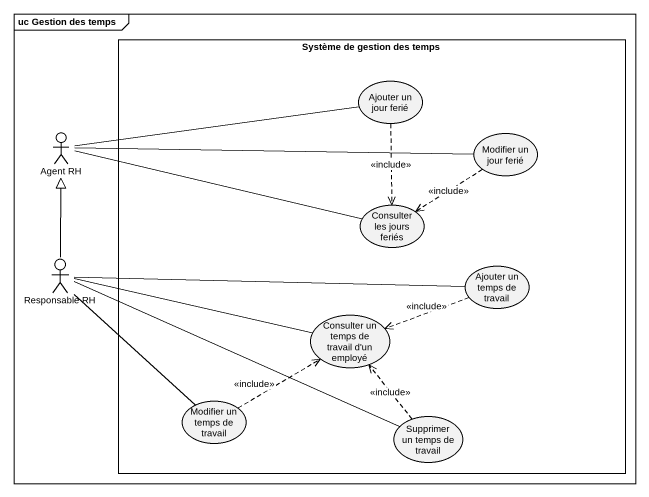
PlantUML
@startuml
mainframe uc Gestion des temps
rectangle "Système de gestion des temps" as Système_de_gestion_des_temps {
  usecase "Ajouter un jour ferié" as Ajouter_un_jour_ferié
  usecase "Modifier un jour ferié" as Modifier_un_jour_ferié
  usecase "Consulter les jours feriés" as Consulter_les_jours_feriés
  usecase "Ajouter un temps de travail" as Ajouter_un_temps_de_travail
  usecase "Consulter un temps de travail d'un employé" as Consulter_un_temps_de
  usecase "Modifier un temps de travail" as Modifier_un_temps_de_travail
  usecase "Supprimer un temps de travail" as Supprimer_un_temps_de
}
actor "Agent RH" as Agent_RH
actor "Responsable RH" as Responsable_RH
Ajouter_un_jour_ferié ..> Consulter_les_jours_feriés : <<include>>
Agent_RH -right- Ajouter_un_jour_ferié
Agent_RH -right- Modifier_un_jour_ferié
Agent_RH -right- Consulter_les_jours_feriés
Modifier_un_jour_ferié ..> Consulter_les_jours_feriés : <<include>>
Responsable_RH -up-|> Agent_RH
Responsable_RH -right- Ajouter_un_temps_de_travail
Responsable_RH -right- Consulter_un_temps_de
Responsable_RH -- Modifier_un_temps_de_travail
Responsable_RH -right- Supprimer_un_temps_de
Ajouter_un_temps_de_travail .left.> Consulter_un_temps_de : <<include>>
Modifier_un_temps_de_travail .right.> Consulter_un_temps_de : <<include>>
Supprimer_un_temps_de .up.> Consulter_un_temps_de : <<include>>
@enduml
